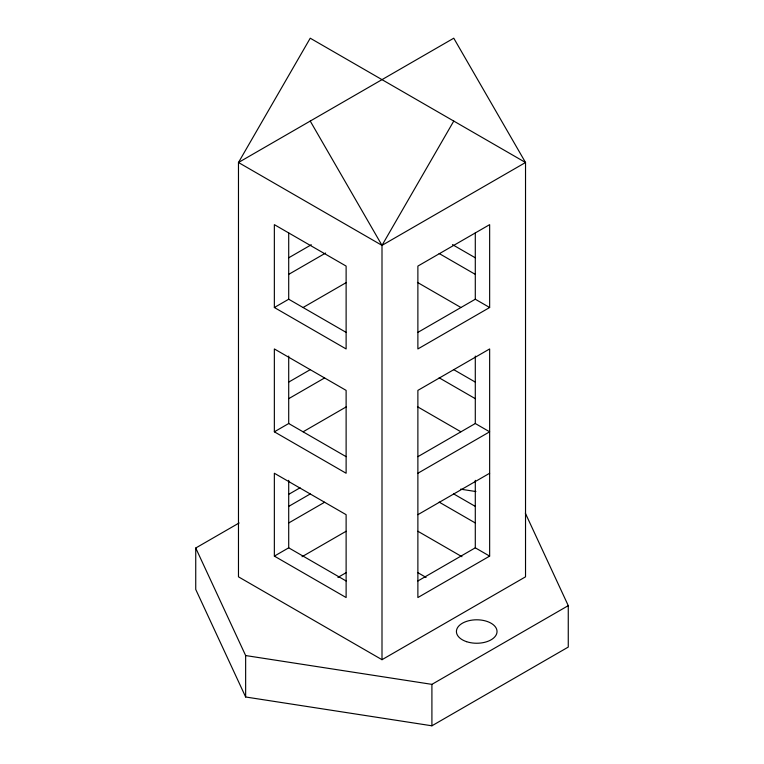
<?xml version="1.0" encoding="UTF-8"?>
<svg xmlns="http://www.w3.org/2000/svg" width="764" height="764" viewBox="0 0 764 764"><rect width="100%" height="100%" fill="white"/><g stroke="black" fill="none" stroke-linecap="round" stroke-linejoin="round"><path stroke-width="1.15" d="M382 659.695L525.527 576.83L525.527 162.503L310.232 38.2L238.473 162.503L238.473 576.83L382 659.695L382 245.368L453.768 121.065M288.763 257.764L311.292 244.757M288.782 274.324L325.645 253.037M274.352 307.51L346.121 348.947L346.121 266.082L274.352 224.645L274.352 307.51L288.706 299.23L346.121 332.378M382 245.368L525.527 162.503L453.768 38.2L238.473 162.503L382 245.368L310.232 121.065M303.117 307.481L346.13 282.651M288.763 382.067L310.27 369.642M288.782 398.627L324.624 377.932M417.879 332.378L475.294 299.23L489.648 307.51L489.648 224.645L417.879 266.082L417.879 348.947L489.648 307.51M274.352 431.813L346.121 473.25L346.121 390.385L274.352 348.947L274.352 431.813L288.706 423.523L346.121 456.671M303.117 431.784L346.13 406.945M525.336 513.16L568.263 605.642L568.263 647.079L431.908 725.8L245.645 696.988L195.737 589.445L195.737 548.017L239.122 522.968M288.706 494.346L300.071 487.785M288.763 506.36L310.27 493.945M288.782 522.929L324.624 502.234M417.879 456.671L475.294 423.523L489.648 431.813L417.879 473.25M274.352 556.116L346.121 597.543L346.121 514.678L274.352 473.25L274.352 556.116L288.706 547.826L346.121 580.974M302.038 556.708L346.121 531.257M417.879 514.678L489.648 473.25M337.917 577.422L346.121 572.685M417.879 580.974L475.294 547.826L489.648 556.116L489.648 348.947L417.879 390.385L417.879 597.543L489.648 556.116M195.737 548.017L245.645 655.55L431.908 684.363L568.263 605.642M460.587 489.17L475.915 491.548M452.469 244.614L475.189 257.735M439.147 253.505L475.294 274.372M417.459 282.413L460.835 307.453M453.501 369.518L475.189 382.038M439.147 377.798L475.294 398.665M417.459 406.715L460.835 431.755M453.501 493.811L475.189 506.331M439.147 502.101L475.294 522.968M417.879 531.257L461.962 556.708M417.879 572.685L426.083 577.422M475.294 232.934L475.294 299.23M475.294 356.053L475.294 423.523M475.294 480.346L475.294 547.826M431.908 684.363L431.908 725.8M288.706 232.934L288.706 299.23M288.706 356.053L288.706 423.523M288.706 480.346L288.706 547.826M245.645 655.55L245.645 696.988M466.575 641.674A20.294 11.718 0 0 0 497.03 631.522A20.294 11.718 0 0 0 466.575 621.371A20.294 11.718 0 0 0 466.575 641.674"/></g></svg>
